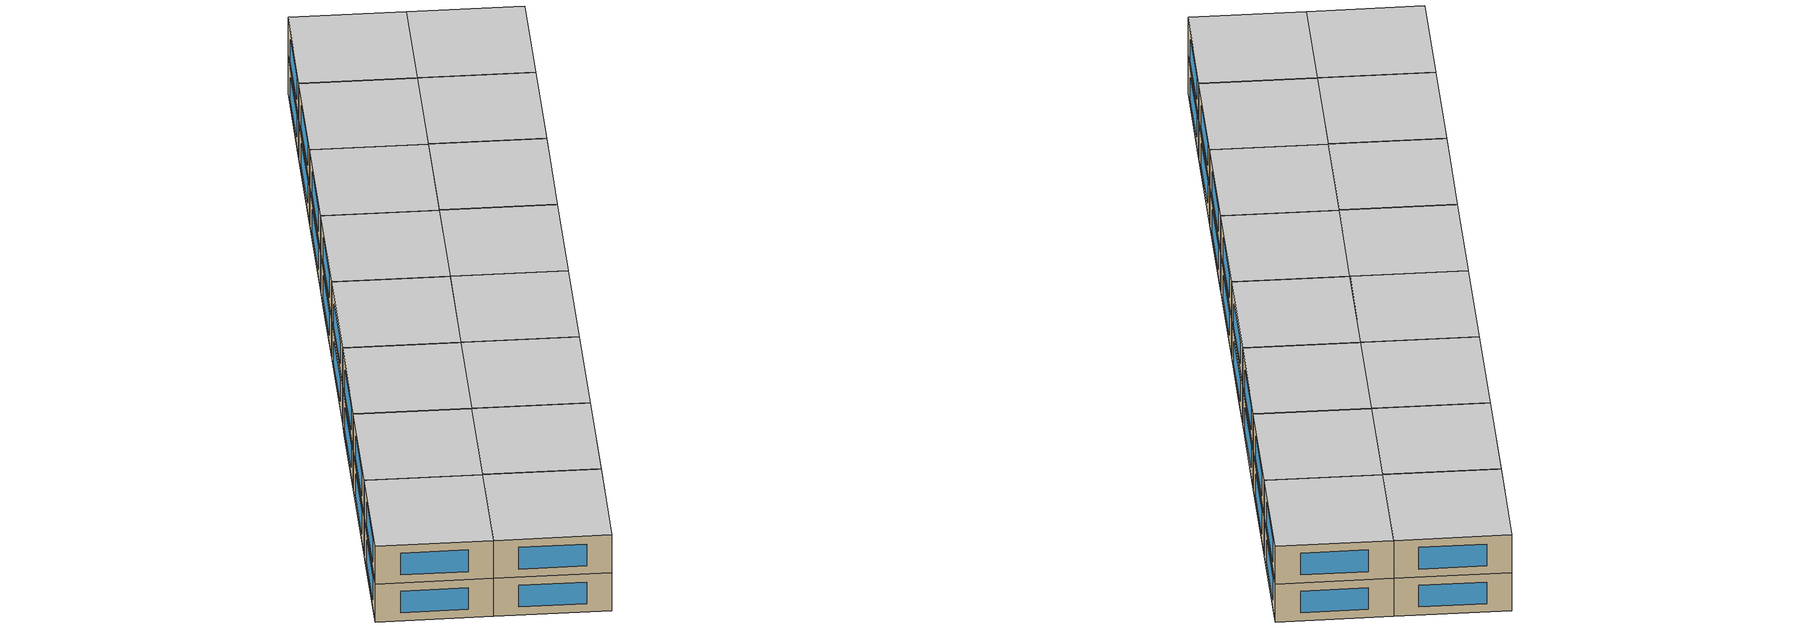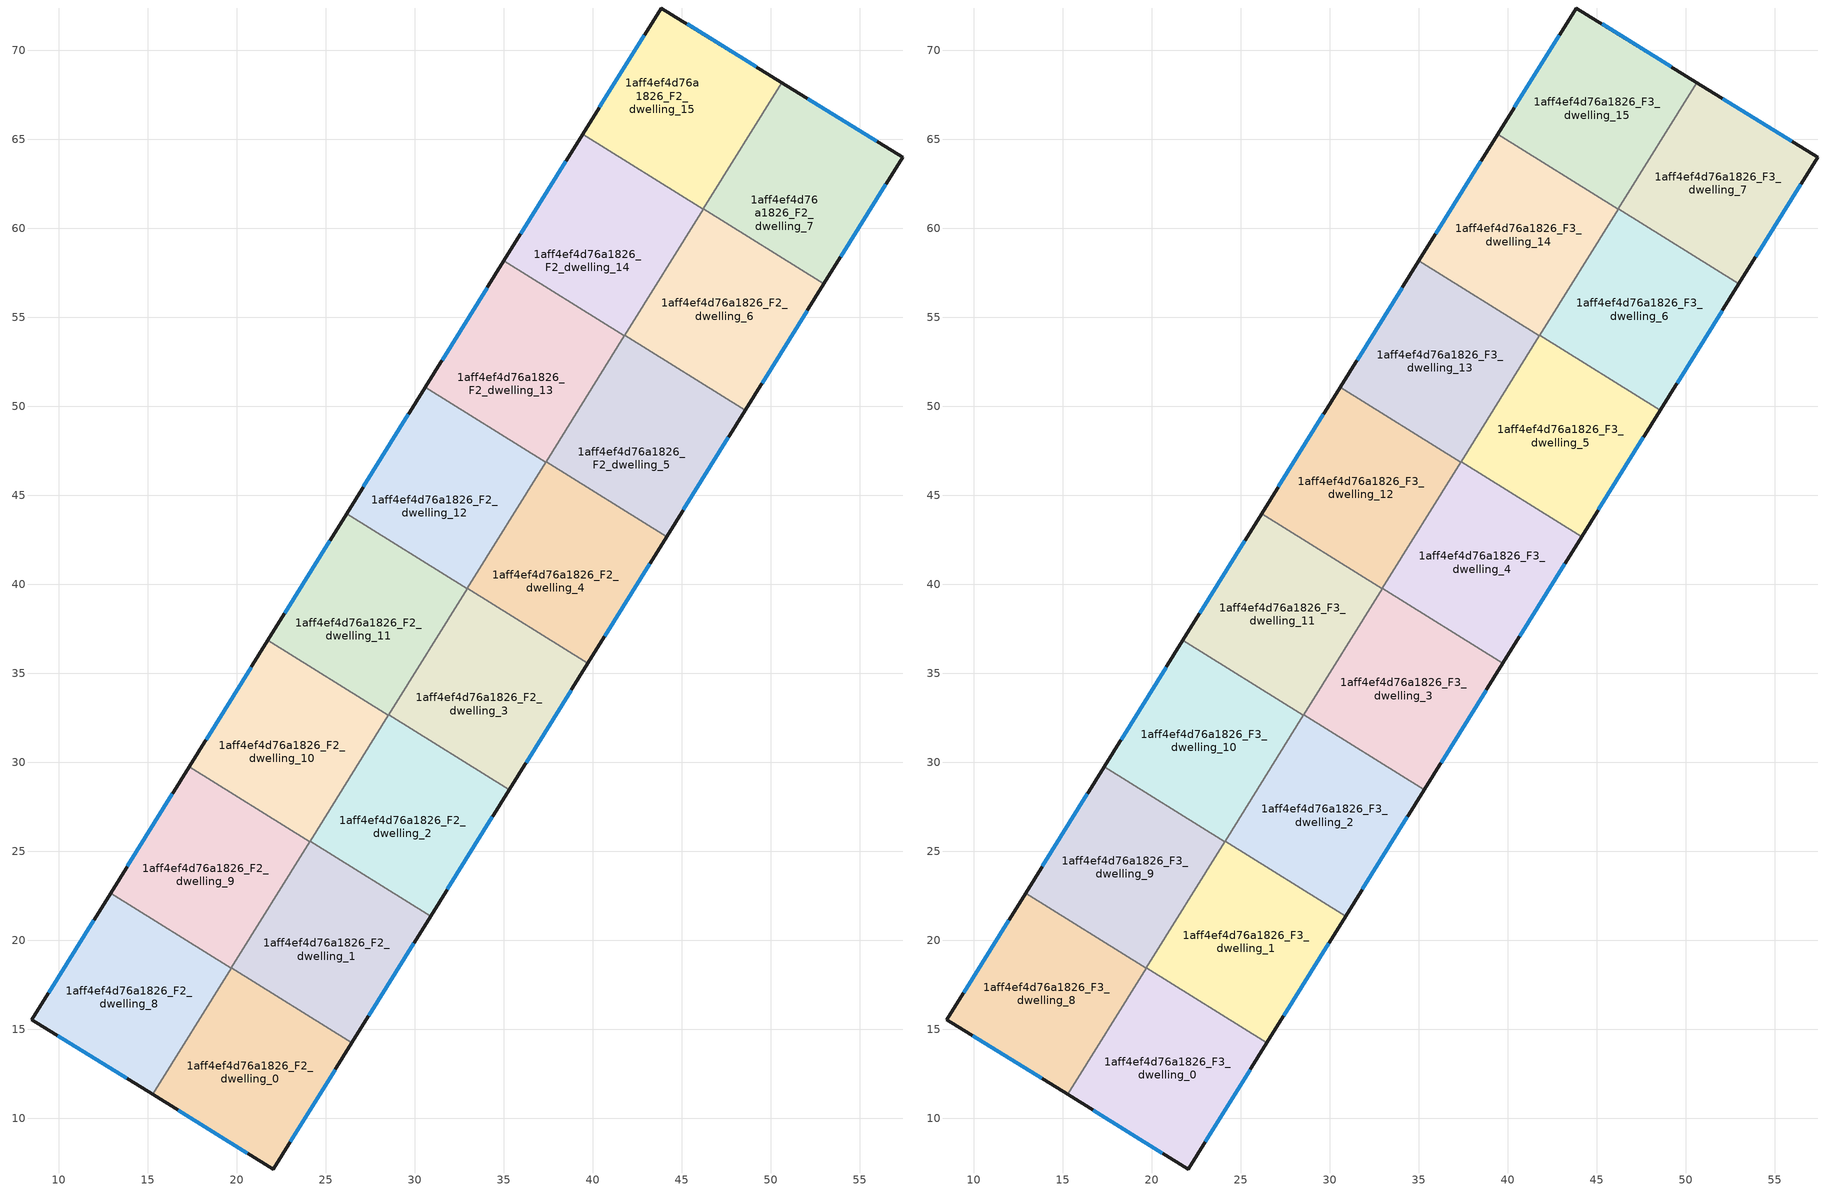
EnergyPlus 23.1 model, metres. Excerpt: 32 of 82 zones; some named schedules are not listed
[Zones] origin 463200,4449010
1aff4ef4d76a1826_F2_dwelling_0
 floor to 1aff4ef4d76a1826_F1_dwelling_1 (EU_floor_Construction): 26.2,13.82 22.05,7.16 15.27,11.34 19.43,18.03 z6
 floor to 1aff4ef4d76a1826_F1_dwelling_3 (EU_floor_Construction): 26.47,14.25 26.2,13.82 19.43,18.03 19.7,18.46 z6
 wall outside (EU_wall_Construction): 15.27,11.34 22.05,7.16 26.47,14.25 z6:9
 wall to 1aff4ef4d76a1826_F2_dwelling_1 (EU_wall_Construction): 26.47,14.25 19.7,18.46 z6:9
 wall to 1aff4ef4d76a1826_F2_dwelling_8 (EU_wall_Construction): 19.68,18.44 15.27,11.34 z6:9
 wall to 1aff4ef4d76a1826_F2_dwelling_9 (EU_wall_Construction): 19.69,18.46 19.68,18.44 z6:9
 window (EU_Window_Construction): 23,8.67 25.52,12.73 / 16.72,10.45 20.6,8.05 z6.64:8.36
1aff4ef4d76a1826_F2_dwelling_1
 floor to 1aff4ef4d76a1826_F1_dwelling_3 (EU_floor_Construction): 30.36,20.51 26.47,14.25 19.7,18.46 23.59,24.72 z6
 floor to 1aff4ef4d76a1826_F1_dwelling_5 (EU_floor_Construction): 30.88,21.36 30.36,20.51 23.59,24.72 24.11,25.57 z6
 wall outside (EU_wall_Construction): 26.47,14.25 30.89,21.36 z6:9
 wall to 1aff4ef4d76a1826_F2_dwelling_2 (EU_wall_Construction): 30.89,21.36 24.11,25.57 z6:9
 wall to 1aff4ef4d76a1826_F2_dwelling_9 (EU_wall_Construction): 24.1,25.55 19.7,18.46 z6:9
 wall to 1aff4ef4d76a1826_F2_dwelling_10 (EU_wall_Construction): 24.11,25.57 24.1,25.55 z6:9
 window (EU_Window_Construction): 27.41,15.77 29.94,19.83 z6.64:8.36
1aff4ef4d76a1826_F2_dwelling_10
 floor to 1aff4ef4d76a1826_F1_dwelling_4 (EU_floor_Construction): 27.75,31.41 24.1,25.54 17.33,29.76 20.98,35.62 z6
 floor to 1aff4ef4d76a1826_F1_dwelling_6 (EU_floor_Construction): 28.52,32.65 27.75,31.41 20.98,35.62 21.75,36.86 z6
 wall outside (EU_wall_Construction): 21.75,36.86 17.33,29.76 z6:9
 wall to 1aff4ef4d76a1826_F2_dwelling_11 (EU_wall_Construction): 28.52,32.65 21.75,36.86 z6:9
 wall to 1aff4ef4d76a1826_F2_dwelling_9 (EU_wall_Construction): 17.33,29.76 24.1,25.54 z6:9
 wall to 1aff4ef4d76a1826_F2_dwelling_2 (EU_wall_Construction): 24.11,25.57 28.52,32.65 z6:9
 window (EU_Window_Construction): 20.8,35.34 18.28,31.28 z6.64:8.36
1aff4ef4d76a1826_F2_dwelling_11
 floor to 1aff4ef4d76a1826_F1_dwelling_6 (EU_floor_Construction): 31.91,38.1 28.52,32.65 21.75,36.86 25.14,42.31 z6
 floor to 1aff4ef4d76a1826_F1_dwelling_8 (EU_floor_Construction): 32.94,39.76 31.91,38.1 25.14,42.31 26.17,43.97 z6
 wall outside (EU_wall_Construction): 26.17,43.97 21.75,36.86 z6:9
 wall to 1aff4ef4d76a1826_F2_dwelling_12 (EU_wall_Construction): 32.94,39.76 26.17,43.97 z6:9
 wall to 1aff4ef4d76a1826_F2_dwelling_3 (EU_wall_Construction): 28.53,32.67 32.94,39.76 z6:9
 wall to 1aff4ef4d76a1826_F2_dwelling_2 (EU_wall_Construction): 28.52,32.65 28.53,32.67 z6:9
 window (EU_Window_Construction): 25.22,42.45 22.69,38.38 z6.64:8.36
1aff4ef4d76a1826_F2_dwelling_12
 floor adiabatic (EU_floor_Construction): 36.07,44.78 32.94,39.76 26.17,43.97 29.29,48.99 z6
 floor to 1aff4ef4d76a1826_F1_dwelling_10 (EU_floor_Construction): 37.36,46.86 36.07,44.78 29.29,48.99 30.59,51.07 z6
 wall outside (EU_wall_Construction): 30.59,51.07 26.17,43.97 z6:9
 wall to 1aff4ef4d76a1826_F2_dwelling_13 (EU_wall_Construction): 37.36,46.86 30.59,51.07 z6:9
 wall to 1aff4ef4d76a1826_F2_dwelling_4 (EU_wall_Construction): 32.95,39.78 37.36,46.86 z6:9
 wall to 1aff4ef4d76a1826_F2_dwelling_3 (EU_wall_Construction): 32.94,39.76 32.95,39.78 z6:9
 window (EU_Window_Construction): 29.64,49.55 27.11,45.49 z6.64:8.36
1aff4ef4d76a1826_F2_dwelling_13
 floor to 1aff4ef4d76a1826_F1_dwelling_10 (EU_floor_Construction): 40.22,51.47 37.36,46.86 30.59,51.07 33.45,55.68 z6
 floor to 1aff4ef4d76a1826_F1_dwelling_12 (EU_floor_Construction): 41.78,53.97 40.22,51.47 33.45,55.68 35.01,58.18 z6
 wall outside (EU_wall_Construction): 35.01,58.18 30.59,51.07 z6:9
 wall to 1aff4ef4d76a1826_F2_dwelling_14 (EU_wall_Construction): 41.78,53.97 35.01,58.18 z6:9
 wall to 1aff4ef4d76a1826_F2_dwelling_5 (EU_wall_Construction): 37.37,46.89 41.78,53.97 z6:9
 wall to 1aff4ef4d76a1826_F2_dwelling_4 (EU_wall_Construction): 37.36,46.86 37.37,46.88 z6:9
 window (EU_Window_Construction): 34.06,56.66 31.53,52.6 z6.64:8.36
1aff4ef4d76a1826_F2_dwelling_14
 floor to 1aff4ef4d76a1826_F1_dwelling_12 (EU_floor_Construction): 44.38,58.16 41.78,53.97 35.01,58.18 37.61,62.37 z6
 floor to 1aff4ef4d76a1826_F1_dwelling_14 (EU_floor_Construction): 43.95,62.47 42.13,59.56 37.61,62.37 39.43,65.29 z6
 floor to 1aff4ef4d76a1826_F1_dwelling_16 (EU_floor_Construction): 46.2,61.08 44.38,58.16 42.13,59.56 43.95,62.47 z6
 wall outside (EU_wall_Construction): 39.43,65.29 35.01,58.18 z6:9
 wall to 1aff4ef4d76a1826_F2_dwelling_15 (EU_wall_Construction): 46.2,61.08 39.43,65.29 z6:9
 wall to 1aff4ef4d76a1826_F2_dwelling_6 (EU_wall_Construction): 41.79,53.99 46.2,61.08 z6:9
 wall to 1aff4ef4d76a1826_F2_dwelling_5 (EU_wall_Construction): 41.78,53.97 41.79,53.99 z6:9
 window (EU_Window_Construction): 38.48,63.76 35.95,59.7 z6.64:8.36
1aff4ef4d76a1826_F2_dwelling_15
 floor to 1aff4ef4d76a1826_F1_dwelling_14 (EU_floor_Construction): 48.37,69.58 43.95,62.47 39.43,65.29 43.84,72.38 z6
 floor to 1aff4ef4d76a1826_F1_dwelling_16 (EU_floor_Construction): 50.62,68.19 46.2,61.08 43.95,62.47 48.37,69.58 z6
 wall outside (EU_wall_Construction): 50.62,68.19 43.84,72.38 39.43,65.29 z6:9
 wall to 1aff4ef4d76a1826_F2_dwelling_7 (EU_wall_Construction): 46.21,61.1 50.62,68.19 z6:9
 wall to 1aff4ef4d76a1826_F2_dwelling_6 (EU_wall_Construction): 46.2,61.07 46.21,61.1 z6:9
 window (EU_Window_Construction): 49.17,69.09 45.29,71.48 / 42.89,70.86 40.37,66.81 z6.64:8.36
1aff4ef4d76a1826_F2_dwelling_2
 floor to 1aff4ef4d76a1826_F1_dwelling_5 (EU_floor_Construction): 34.52,27.2 30.88,21.36 24.11,25.57 27.75,31.41 z6
 floor to 1aff4ef4d76a1826_F1_dwelling_7 (EU_floor_Construction): 35.3,28.46 34.52,27.2 27.75,31.41 28.53,32.67 z6
 wall outside (EU_wall_Construction): 30.89,21.36 35.3,28.46 z6:9
 wall to 1aff4ef4d76a1826_F2_dwelling_3 (EU_wall_Construction): 35.3,28.46 28.53,32.67 z6:9
 window (EU_Window_Construction): 31.83,22.88 34.36,26.94 z6.64:8.36
1aff4ef4d76a1826_F2_dwelling_3
 floor to 1aff4ef4d76a1826_F1_dwelling_7 (EU_floor_Construction): 38.68,33.88 35.3,28.46 28.53,32.67 31.91,38.1 z6
 floor to 1aff4ef4d76a1826_F1_dwelling_9 (EU_floor_Construction): 39.72,35.57 38.68,33.88 31.91,38.1 32.95,39.78 z6
 wall outside (EU_wall_Construction): 35.3,28.46 39.72,35.57 z6:9
 wall to 1aff4ef4d76a1826_F2_dwelling_4 (EU_wall_Construction): 39.72,35.57 32.95,39.78 z6:9
 window (EU_Window_Construction): 36.25,29.98 38.78,34.05 z6.64:8.36
1aff4ef4d76a1826_F2_dwelling_4
 floor to 1aff4ef4d76a1826_F1_dwelling_9 (EU_floor_Construction): 42.84,40.57 39.72,35.57 32.95,39.78 36.07,44.78 z6
 floor to 1aff4ef4d76a1826_F1_dwelling_11 (EU_floor_Construction): 44.14,42.67 42.84,40.57 36.07,44.78 37.37,46.88 z6
 wall outside (EU_wall_Construction): 39.72,35.57 44.14,42.67 z6:9
 wall to 1aff4ef4d76a1826_F2_dwelling_5 (EU_wall_Construction): 44.14,42.67 37.37,46.88 z6:9
 window (EU_Window_Construction): 40.67,37.09 43.2,41.15 z6.64:8.36
1aff4ef4d76a1826_F2_dwelling_5
 floor to 1aff4ef4d76a1826_F1_dwelling_11 (EU_floor_Construction): 47,47.26 44.14,42.67 37.37,46.88 40.23,51.47 z6
 floor to 1aff4ef4d76a1826_F1_dwelling_13 (EU_floor_Construction): 48.56,49.78 47,47.26 40.23,51.47 41.79,53.99 z6
 wall outside (EU_wall_Construction): 44.14,42.67 48.56,49.78 z6:9
 wall to 1aff4ef4d76a1826_F2_dwelling_6 (EU_wall_Construction): 48.56,49.78 41.79,53.99 z6:9
 window (EU_Window_Construction): 45.09,44.2 47.62,48.26 z6.64:8.36
1aff4ef4d76a1826_F2_dwelling_6
 floor adiabatic (EU_floor_Construction): 52.98,56.88 48.56,49.78 41.79,53.99 46.21,61.1 z6
 wall outside (EU_wall_Construction): 48.56,49.78 52.98,56.88 z6:9
 wall to 1aff4ef4d76a1826_F2_dwelling_7 (EU_wall_Construction): 52.98,56.88 46.21,61.1 z6:9
 window (EU_Window_Construction): 49.51,51.3 52.04,55.36 z6.64:8.36
1aff4ef4d76a1826_F2_dwelling_7
 floor to 1aff4ef4d76a1826_F1_dwelling_15 (EU_floor_Construction): 55.32,60.64 52.98,56.89 46.21,61.1 48.54,64.85 z6
 floor to 1aff4ef4d76a1826_F1_dwelling_16 (EU_floor_Construction): 57.41,64 55.32,60.64 48.54,64.85 46.21,61.1 50.62,68.19 z6
 wall outside (EU_wall_Construction): 52.98,56.88 57.41,64 50.62,68.19 z6:9
 window (EU_Window_Construction): 55.96,64.9 52.08,67.29 / 53.93,58.41 56.46,62.48 z6.64:8.36
1aff4ef4d76a1826_F2_dwelling_8
 floor to 1aff4ef4d76a1826_F1_dwelling_1 (EU_floor_Construction): 19.43,18.03 15.27,11.34 15.26,11.35 19.42,18.04 z6
 floor to 1aff4ef4d76a1826_F1_dwelling_2 (EU_floor_Construction): 19.68,18.44 19.43,18.03 12.66,22.24 12.91,22.65 z6
 floor adiabatic (EU_floor_Construction): 19.42,18.04 15.26,11.35 8.48,15.53 12.66,22.24 19.43,18.03 z6
 wall outside (EU_wall_Construction): 12.91,22.65 8.48,15.53 15.27,11.34 z6:9
 wall to 1aff4ef4d76a1826_F2_dwelling_9 (EU_wall_Construction): 19.68,18.44 12.91,22.65 z6:9
 window (EU_Window_Construction): 9.94,14.64 13.81,12.24 / 11.96,21.13 9.43,17.06 z6.64:8.36
1aff4ef4d76a1826_F2_dwelling_9
 floor to 1aff4ef4d76a1826_F1_dwelling_2 (EU_floor_Construction): 23.59,24.72 19.68,18.44 12.91,22.65 16.82,28.93 z6
 floor to 1aff4ef4d76a1826_F1_dwelling_4 (EU_floor_Construction): 24.1,25.54 23.59,24.72 16.82,28.93 17.33,29.76 z6
 wall outside (EU_wall_Construction): 17.33,29.76 12.91,22.65 z6:9
 window (EU_Window_Construction): 16.38,28.23 13.86,24.17 z6.64:8.36
1aff4ef4d76a1826_F3_dwelling_0
 floor to 1aff4ef4d76a1826_F2_dwelling_0 (EU_floor_Construction): 26.47,14.25 22.05,7.16 15.27,11.34 19.7,18.46 z9
 wall outside (EU_wall_Construction): 15.27,11.34 22.05,7.16 26.47,14.25 z9:12
 wall to 1aff4ef4d76a1826_F3_dwelling_1 (EU_wall_Construction): 26.47,14.25 19.7,18.46 z9:12
 wall to 1aff4ef4d76a1826_F3_dwelling_8 (EU_wall_Construction): 19.68,18.44 15.27,11.34 z9:12
 wall to 1aff4ef4d76a1826_F3_dwelling_9 (EU_wall_Construction): 19.69,18.46 19.68,18.44 z9:12
 window (EU_Window_Construction): 23,8.67 25.52,12.73 / 16.72,10.45 20.6,8.05 z9.64:11.36
 ceiling to 1aff4ef4d76a1826_F4_dwelling_0 (EU_floor_Construction): 22.05,7.16 26.47,14.25 19.7,18.46 15.27,11.34 z12
1aff4ef4d76a1826_F3_dwelling_1
 floor to 1aff4ef4d76a1826_F2_dwelling_1 (EU_floor_Construction): 30.89,21.36 26.47,14.25 19.7,18.46 24.11,25.57 z9
 wall outside (EU_wall_Construction): 26.47,14.25 30.89,21.36 z9:12
 wall to 1aff4ef4d76a1826_F3_dwelling_2 (EU_wall_Construction): 30.89,21.36 24.11,25.57 z9:12
 wall to 1aff4ef4d76a1826_F3_dwelling_9 (EU_wall_Construction): 24.1,25.55 19.7,18.46 z9:12
 wall to 1aff4ef4d76a1826_F3_dwelling_10 (EU_wall_Construction): 24.11,25.57 24.1,25.55 z9:12
 window (EU_Window_Construction): 27.41,15.77 29.94,19.83 z9.64:11.36
 ceiling to 1aff4ef4d76a1826_F4_dwelling_1 (EU_floor_Construction): 26.47,14.25 30.89,21.36 24.11,25.57 19.7,18.46 z12
1aff4ef4d76a1826_F3_dwelling_10
 floor to 1aff4ef4d76a1826_F2_dwelling_10 (EU_floor_Construction): 28.52,32.65 24.1,25.54 17.33,29.76 21.75,36.86 z9
 wall outside (EU_wall_Construction): 21.75,36.86 17.33,29.76 z9:12
 wall to 1aff4ef4d76a1826_F3_dwelling_11 (EU_wall_Construction): 28.52,32.65 21.75,36.86 z9:12
 wall to 1aff4ef4d76a1826_F3_dwelling_9 (EU_wall_Construction): 17.33,29.76 24.1,25.54 z9:12
 wall to 1aff4ef4d76a1826_F3_dwelling_2 (EU_wall_Construction): 24.11,25.57 28.52,32.65 z9:12
 window (EU_Window_Construction): 20.8,35.34 18.28,31.28 z9.64:11.36
 ceiling to 1aff4ef4d76a1826_F4_dwelling_10 (EU_floor_Construction): 24.1,25.54 28.52,32.65 21.75,36.86 17.33,29.76 z12
1aff4ef4d76a1826_F3_dwelling_11
 floor to 1aff4ef4d76a1826_F2_dwelling_11 (EU_floor_Construction): 32.94,39.76 28.52,32.65 21.75,36.86 26.17,43.97 z9
 wall outside (EU_wall_Construction): 26.17,43.97 21.75,36.86 z9:12
 wall to 1aff4ef4d76a1826_F3_dwelling_12 (EU_wall_Construction): 32.94,39.76 26.17,43.97 z9:12
 wall to 1aff4ef4d76a1826_F3_dwelling_3 (EU_wall_Construction): 28.53,32.67 32.94,39.76 z9:12
 wall to 1aff4ef4d76a1826_F3_dwelling_2 (EU_wall_Construction): 28.52,32.65 28.53,32.67 z9:12
 window (EU_Window_Construction): 25.22,42.45 22.69,38.38 z9.64:11.36
 ceiling to 1aff4ef4d76a1826_F4_dwelling_11 (EU_floor_Construction): 28.52,32.65 32.94,39.76 26.17,43.97 21.75,36.86 z12
1aff4ef4d76a1826_F3_dwelling_12
 floor to 1aff4ef4d76a1826_F2_dwelling_12 (EU_floor_Construction): 37.36,46.86 32.94,39.76 26.17,43.97 30.59,51.07 z9
 wall outside (EU_wall_Construction): 30.59,51.07 26.17,43.97 z9:12
 wall to 1aff4ef4d76a1826_F3_dwelling_13 (EU_wall_Construction): 37.36,46.86 30.59,51.07 z9:12
 wall to 1aff4ef4d76a1826_F3_dwelling_4 (EU_wall_Construction): 32.95,39.78 37.36,46.86 z9:12
 wall to 1aff4ef4d76a1826_F3_dwelling_3 (EU_wall_Construction): 32.94,39.76 32.95,39.78 z9:12
 window (EU_Window_Construction): 29.64,49.55 27.11,45.49 z9.64:11.36
 ceiling to 1aff4ef4d76a1826_F4_dwelling_12 (EU_floor_Construction): 32.94,39.76 37.36,46.86 30.59,51.07 26.17,43.97 z12
1aff4ef4d76a1826_F3_dwelling_13
 floor to 1aff4ef4d76a1826_F2_dwelling_13 (EU_floor_Construction): 41.78,53.97 37.36,46.86 30.59,51.07 35.01,58.18 z9
 wall outside (EU_wall_Construction): 35.01,58.18 30.59,51.07 z9:12
 wall to 1aff4ef4d76a1826_F3_dwelling_14 (EU_wall_Construction): 41.78,53.97 35.01,58.18 z9:12
 wall to 1aff4ef4d76a1826_F3_dwelling_5 (EU_wall_Construction): 37.37,46.89 41.78,53.97 z9:12
 wall to 1aff4ef4d76a1826_F3_dwelling_4 (EU_wall_Construction): 37.36,46.86 37.37,46.88 z9:12
 window (EU_Window_Construction): 34.06,56.66 31.53,52.6 z9.64:11.36
 ceiling to 1aff4ef4d76a1826_F4_dwelling_13 (EU_floor_Construction): 37.36,46.86 41.78,53.97 35.01,58.18 30.59,51.07 z12
1aff4ef4d76a1826_F3_dwelling_14
 floor to 1aff4ef4d76a1826_F2_dwelling_14 (EU_floor_Construction): 46.2,61.08 41.78,53.97 35.01,58.18 39.43,65.29 z9
 wall outside (EU_wall_Construction): 39.43,65.29 35.01,58.18 z9:12
 wall to 1aff4ef4d76a1826_F3_dwelling_15 (EU_wall_Construction): 46.2,61.08 39.43,65.29 z9:12
 wall to 1aff4ef4d76a1826_F3_dwelling_6 (EU_wall_Construction): 41.79,53.99 46.2,61.08 z9:12
 wall to 1aff4ef4d76a1826_F3_dwelling_5 (EU_wall_Construction): 41.78,53.97 41.79,53.99 z9:12
 window (EU_Window_Construction): 38.48,63.76 35.95,59.7 z9.64:11.36
 ceiling to 1aff4ef4d76a1826_F4_dwelling_14 (EU_floor_Construction): 41.78,53.97 46.2,61.08 39.43,65.29 35.01,58.18 z12
1aff4ef4d76a1826_F3_dwelling_15
 floor to 1aff4ef4d76a1826_F2_dwelling_15 (EU_floor_Construction): 50.62,68.19 46.2,61.08 39.43,65.29 43.84,72.38 z9
 wall outside (EU_wall_Construction): 50.62,68.19 43.84,72.38 39.43,65.29 z9:12
 wall to 1aff4ef4d76a1826_F3_dwelling_7 (EU_wall_Construction): 46.21,61.1 50.62,68.19 z9:12
 wall to 1aff4ef4d76a1826_F3_dwelling_6 (EU_wall_Construction): 46.2,61.07 46.21,61.1 z9:12
 window (EU_Window_Construction): 49.17,69.09 45.29,71.48 / 42.89,70.86 40.37,66.81 z9.64:11.36
 ceiling to 1aff4ef4d76a1826_F4_dwelling_15 (EU_floor_Construction): 46.2,61.08 50.62,68.19 43.84,72.38 39.43,65.29 z12
1aff4ef4d76a1826_F3_dwelling_2
 floor to 1aff4ef4d76a1826_F2_dwelling_2 (EU_floor_Construction): 35.3,28.46 30.89,21.36 24.11,25.57 28.53,32.67 z9
 wall outside (EU_wall_Construction): 30.89,21.36 35.3,28.46 z9:12
 wall to 1aff4ef4d76a1826_F3_dwelling_3 (EU_wall_Construction): 35.3,28.46 28.53,32.67 z9:12
 window (EU_Window_Construction): 31.83,22.88 34.36,26.94 z9.64:11.36
 ceiling to 1aff4ef4d76a1826_F4_dwelling_2 (EU_floor_Construction): 30.89,21.36 35.3,28.46 28.53,32.67 24.11,25.57 z12
1aff4ef4d76a1826_F3_dwelling_3
 floor to 1aff4ef4d76a1826_F2_dwelling_3 (EU_floor_Construction): 39.72,35.57 35.3,28.46 28.53,32.67 32.95,39.78 z9
 wall outside (EU_wall_Construction): 35.3,28.46 39.72,35.57 z9:12
 wall to 1aff4ef4d76a1826_F3_dwelling_4 (EU_wall_Construction): 39.72,35.57 32.95,39.78 z9:12
 window (EU_Window_Construction): 36.25,29.98 38.78,34.05 z9.64:11.36
 ceiling to 1aff4ef4d76a1826_F4_dwelling_3 (EU_floor_Construction): 35.3,28.46 39.72,35.57 32.95,39.78 28.53,32.67 z12
1aff4ef4d76a1826_F3_dwelling_4
 floor to 1aff4ef4d76a1826_F2_dwelling_4 (EU_floor_Construction): 44.14,42.67 39.72,35.57 32.95,39.78 37.37,46.88 z9
 wall outside (EU_wall_Construction): 39.72,35.57 44.14,42.67 z9:12
 wall to 1aff4ef4d76a1826_F3_dwelling_5 (EU_wall_Construction): 44.14,42.67 37.37,46.88 z9:12
 window (EU_Window_Construction): 40.67,37.09 43.2,41.15 z9.64:11.36
 ceiling to 1aff4ef4d76a1826_F4_dwelling_4 (EU_floor_Construction): 39.72,35.57 44.14,42.67 37.37,46.88 32.95,39.78 z12
1aff4ef4d76a1826_F3_dwelling_5
 floor to 1aff4ef4d76a1826_F2_dwelling_5 (EU_floor_Construction): 48.56,49.78 44.14,42.67 37.37,46.88 41.79,53.99 z9
 wall outside (EU_wall_Construction): 44.14,42.67 48.56,49.78 z9:12
 wall to 1aff4ef4d76a1826_F3_dwelling_6 (EU_wall_Construction): 48.56,49.78 41.79,53.99 z9:12
 window (EU_Window_Construction): 45.09,44.2 47.62,48.26 z9.64:11.36
 ceiling to 1aff4ef4d76a1826_F4_dwelling_5 (EU_floor_Construction): 44.14,42.67 48.56,49.78 41.79,53.99 37.37,46.88 z12
1aff4ef4d76a1826_F3_dwelling_6
 floor to 1aff4ef4d76a1826_F2_dwelling_6 (EU_floor_Construction): 52.98,56.88 48.56,49.78 41.79,53.99 46.21,61.1 z9
 wall outside (EU_wall_Construction): 48.56,49.78 52.98,56.88 z9:12
 wall to 1aff4ef4d76a1826_F3_dwelling_7 (EU_wall_Construction): 52.98,56.88 46.21,61.1 z9:12
 window (EU_Window_Construction): 49.51,51.3 52.04,55.36 z9.64:11.36
 ceiling to 1aff4ef4d76a1826_F4_dwelling_6 (EU_floor_Construction): 48.56,49.78 52.98,56.88 46.21,61.1 41.79,53.99 z12
1aff4ef4d76a1826_F3_dwelling_7
 floor to 1aff4ef4d76a1826_F2_dwelling_7 (EU_floor_Construction): 57.41,64 52.98,56.88 46.21,61.1 50.62,68.19 z9
 wall outside (EU_wall_Construction): 52.98,56.88 57.41,64 50.62,68.19 z9:12
 window (EU_Window_Construction): 55.96,64.9 52.08,67.29 / 53.93,58.41 56.46,62.48 z9.64:11.36
 ceiling to 1aff4ef4d76a1826_F4_dwelling_7 (EU_floor_Construction): 52.98,56.88 57.41,64 50.62,68.19 46.21,61.1 z12
1aff4ef4d76a1826_F3_dwelling_8
 floor to 1aff4ef4d76a1826_F2_dwelling_8 (EU_floor_Construction): 19.68,18.44 15.27,11.34 8.48,15.53 12.91,22.65 z9
 wall outside (EU_wall_Construction): 12.91,22.65 8.48,15.53 15.27,11.34 z9:12
 wall to 1aff4ef4d76a1826_F3_dwelling_9 (EU_wall_Construction): 19.68,18.44 12.91,22.65 z9:12
 window (EU_Window_Construction): 9.94,14.64 13.81,12.24 / 11.96,21.13 9.43,17.06 z9.64:11.36
 ceiling to 1aff4ef4d76a1826_F4_dwelling_8 (EU_floor_Construction): 15.27,11.34 19.68,18.44 12.91,22.65 8.48,15.53 z12
1aff4ef4d76a1826_F3_dwelling_9
 floor to 1aff4ef4d76a1826_F2_dwelling_9 (EU_floor_Construction): 24.1,25.54 19.68,18.44 12.91,22.65 17.33,29.76 z9
 wall outside (EU_wall_Construction): 17.33,29.76 12.91,22.65 z9:12
 window (EU_Window_Construction): 16.38,28.23 13.86,24.17 z9.64:11.36
 ceiling to 1aff4ef4d76a1826_F4_dwelling_9 (EU_floor_Construction): 19.68,18.44 24.1,25.54 17.33,29.76 12.91,22.65 z12
[Building]
EU S2 Campaign: North Axis=0; Terrain=City; Solar Distribution=FullExterior
[Site:Location]
Yerevan-Zvartnots.Intl.AP: Latitude=40.15; Longitude=44.383; Time Zone=4; Elevation=854
[SizingPeriod:WeatherFileDays]
AnnualSizingPeriod: Begin Month=1; Begin Day of Month=1; End Month=12; End Day of Month=31; Day of Week for Start Day=Monday; Use Weather File Daylight Saving Period=No; Use Weather File Rain and Snow Indicators=No
[MATERIAL]
EU_InternalMass_Material: Roughness=MediumRough; Thickness=0.1; Conductivity=1; Density=1800; Specific Heat=900; Thermal Absorptance=0.9; Solar Absorptance=0.7; Visible Absorptance=0.7
[MATERIAL:NOMASS] Roughness=MediumRough; Thermal Absorptance=0.9; Solar Absorptance=0.7; Visible Absorptance=0.7
Name | Thermal Resistance
EU_wall_NoMass | 1.05043
EU_floor_NoMass | 0.478065
[WINDOWMATERIAL:SIMPLEGLAZINGSYSTEM]
EU_Window_SimpleGlazing: UFactor=2.5566; Solar Heat Gain Coefficient=0.75; Visible Transmittance=0.75
[CONSTRUCTION]
EU_wall_Construction: EU_wall_NoMass
EU_floor_Construction: EU_floor_NoMass
EU_Window_Construction: EU_Window_SimpleGlazing
EU_InternalMass_Construction: EU_InternalMass_Material
[ZONE] Type=1; Multiplier=1; Ceiling Height=autocalculate; Floor Area=autocalculate; Part of Total Floor Area=Yes
Name | Volume
1aff4ef4d76a1826_F2_dwelling_0; 1aff4ef4d76a1826_F3_dwelling_0; 1aff4ef4d76a1826_F2_dwelling_15; 1aff4ef4d76a1826_F3_dwelling_15 | 200.186
1aff4ef4d76a1826_F2_dwelling_1; 1aff4ef4d76a1826_F3_dwelling_1; 1aff4ef4d76a1826_F2_dwelling_3; 1aff4ef4d76a1826_F3_dwelling_3; 1aff4ef4d76a1826_F2_dwelling_7; 1aff4ef4d76a1826_F3_dwelling_7 | 200.169
1aff4ef4d76a1826_F2_dwelling_10; 1aff4ef4d76a1826_F3_dwelling_10 | 200.204
1aff4ef4d76a1826_F2_dwelling_11; 1aff4ef4d76a1826_F3_dwelling_11; 1aff4ef4d76a1826_F2_dwelling_5; 1aff4ef4d76a1826_F3_dwelling_5 | 200.183
1aff4ef4d76a1826_F2_dwelling_12; 1aff4ef4d76a1826_F3_dwelling_12 | 200.187
1aff4ef4d76a1826_F2_dwelling_13; 1aff4ef4d76a1826_F3_dwelling_13 | 200.203
1aff4ef4d76a1826_F2_dwelling_14; 1aff4ef4d76a1826_F3_dwelling_14 | 200.191
1aff4ef4d76a1826_F2_dwelling_2; 1aff4ef4d76a1826_F3_dwelling_2 | 200.182
1aff4ef4d76a1826_F2_dwelling_4; 1aff4ef4d76a1826_F3_dwelling_4 | 200.178
1aff4ef4d76a1826_F2_dwelling_6; 1aff4ef4d76a1826_F3_dwelling_6 | 200.195
1aff4ef4d76a1826_F2_dwelling_8; 1aff4ef4d76a1826_F3_dwelling_8 | 200.202
1aff4ef4d76a1826_F2_dwelling_9; 1aff4ef4d76a1826_F3_dwelling_9 | 200.217
[INTERNALMASS] Construction=EU_InternalMass_Construction
Name | Zone or ZoneList | Surface Area
1aff4ef4d76a1826_F2_dwelling_0_EU_InternalMass | 1aff4ef4d76a1826_F2_dwelling_0 | 66.7285
1aff4ef4d76a1826_F2_dwelling_1_EU_InternalMass | 1aff4ef4d76a1826_F2_dwelling_1 | 66.7231
1aff4ef4d76a1826_F2_dwelling_2_EU_InternalMass | 1aff4ef4d76a1826_F2_dwelling_2 | 66.7273
1aff4ef4d76a1826_F2_dwelling_3_EU_InternalMass | 1aff4ef4d76a1826_F2_dwelling_3 | 66.7231
1aff4ef4d76a1826_F2_dwelling_4_EU_InternalMass | 1aff4ef4d76a1826_F2_dwelling_4 | 66.7262
1aff4ef4d76a1826_F2_dwelling_5_EU_InternalMass | 1aff4ef4d76a1826_F2_dwelling_5 | 66.7276
1aff4ef4d76a1826_F2_dwelling_6_EU_InternalMass | 1aff4ef4d76a1826_F2_dwelling_6 | 66.7318
1aff4ef4d76a1826_F2_dwelling_7_EU_InternalMass | 1aff4ef4d76a1826_F2_dwelling_7 | 66.7231
1aff4ef4d76a1826_F2_dwelling_8_EU_InternalMass | 1aff4ef4d76a1826_F2_dwelling_8 | 66.7343
1aff4ef4d76a1826_F2_dwelling_9_EU_InternalMass | 1aff4ef4d76a1826_F2_dwelling_9 | 66.7389
1aff4ef4d76a1826_F2_dwelling_10_EU_InternalMass | 1aff4ef4d76a1826_F2_dwelling_10 | 66.7347
1aff4ef4d76a1826_F2_dwelling_11_EU_InternalMass | 1aff4ef4d76a1826_F2_dwelling_11 | 66.7276
1aff4ef4d76a1826_F2_dwelling_12_EU_InternalMass | 1aff4ef4d76a1826_F2_dwelling_12 | 66.7288
1aff4ef4d76a1826_F2_dwelling_13_EU_InternalMass | 1aff4ef4d76a1826_F2_dwelling_13 | 66.7345
1aff4ef4d76a1826_F2_dwelling_14_EU_InternalMass | 1aff4ef4d76a1826_F2_dwelling_14 | 66.7302
1aff4ef4d76a1826_F2_dwelling_15_EU_InternalMass | 1aff4ef4d76a1826_F2_dwelling_15 | 66.7287
1aff4ef4d76a1826_F3_dwelling_0_EU_InternalMass | 1aff4ef4d76a1826_F3_dwelling_0 | 66.7285
1aff4ef4d76a1826_F3_dwelling_1_EU_InternalMass | 1aff4ef4d76a1826_F3_dwelling_1 | 66.7231
1aff4ef4d76a1826_F3_dwelling_2_EU_InternalMass | 1aff4ef4d76a1826_F3_dwelling_2 | 66.7273
1aff4ef4d76a1826_F3_dwelling_3_EU_InternalMass | 1aff4ef4d76a1826_F3_dwelling_3 | 66.7231
1aff4ef4d76a1826_F3_dwelling_4_EU_InternalMass | 1aff4ef4d76a1826_F3_dwelling_4 | 66.7262
1aff4ef4d76a1826_F3_dwelling_5_EU_InternalMass | 1aff4ef4d76a1826_F3_dwelling_5 | 66.7276
1aff4ef4d76a1826_F3_dwelling_6_EU_InternalMass | 1aff4ef4d76a1826_F3_dwelling_6 | 66.7318
1aff4ef4d76a1826_F3_dwelling_7_EU_InternalMass | 1aff4ef4d76a1826_F3_dwelling_7 | 66.7231
1aff4ef4d76a1826_F3_dwelling_8_EU_InternalMass | 1aff4ef4d76a1826_F3_dwelling_8 | 66.7343
1aff4ef4d76a1826_F3_dwelling_9_EU_InternalMass | 1aff4ef4d76a1826_F3_dwelling_9 | 66.7389
1aff4ef4d76a1826_F3_dwelling_10_EU_InternalMass | 1aff4ef4d76a1826_F3_dwelling_10 | 66.7347
1aff4ef4d76a1826_F3_dwelling_11_EU_InternalMass | 1aff4ef4d76a1826_F3_dwelling_11 | 66.7276
1aff4ef4d76a1826_F3_dwelling_12_EU_InternalMass | 1aff4ef4d76a1826_F3_dwelling_12 | 66.7288
1aff4ef4d76a1826_F3_dwelling_13_EU_InternalMass | 1aff4ef4d76a1826_F3_dwelling_13 | 66.7345
1aff4ef4d76a1826_F3_dwelling_14_EU_InternalMass | 1aff4ef4d76a1826_F3_dwelling_14 | 66.7302
1aff4ef4d76a1826_F3_dwelling_15_EU_InternalMass | 1aff4ef4d76a1826_F3_dwelling_15 | 66.7287
[OTHEREQUIPMENT] Fuel Type=Electricity; Design Level Calculation Method=Watts/Area; Power per Zone Floor Area=1; Fraction Latent=0; Fraction Radiant=0; Fraction Lost=0; Carbon Dioxide Generation Rate=0; EndUse Subcategory=EU_Step8_InternalGains
Name | Zone or ZoneList or Space or SpaceList | Schedule
EU_Step8_InternalGain_1aff4ef4d76a1826_F2_dwelling_0_f000 | 1aff4ef4d76a1826_F2_dwelling_0 | EU_Step8_GainSchedule_1aff4ef4d76a1826_F2_dwelling_0_f000
EU_Step8_InternalGain_1aff4ef4d76a1826_F2_dwelling_1_f000 | 1aff4ef4d76a1826_F2_dwelling_1 | EU_Step8_GainSchedule_1aff4ef4d76a1826_F2_dwelling_1_f000
EU_Step8_InternalGain_1aff4ef4d76a1826_F2_dwelling_2_f000 | 1aff4ef4d76a1826_F2_dwelling_2 | EU_Step8_GainSchedule_1aff4ef4d76a1826_F2_dwelling_2_f000
EU_Step8_InternalGain_1aff4ef4d76a1826_F2_dwelling_3_f000 | 1aff4ef4d76a1826_F2_dwelling_3 | EU_Step8_GainSchedule_1aff4ef4d76a1826_F2_dwelling_3_f000
EU_Step8_InternalGain_1aff4ef4d76a1826_F2_dwelling_4_f000 | 1aff4ef4d76a1826_F2_dwelling_4 | EU_Step8_GainSchedule_1aff4ef4d76a1826_F2_dwelling_4_f000
EU_Step8_InternalGain_1aff4ef4d76a1826_F2_dwelling_5_f000 | 1aff4ef4d76a1826_F2_dwelling_5 | EU_Step8_GainSchedule_1aff4ef4d76a1826_F2_dwelling_5_f000
EU_Step8_InternalGain_1aff4ef4d76a1826_F2_dwelling_6_f000 | 1aff4ef4d76a1826_F2_dwelling_6 | EU_Step8_GainSchedule_1aff4ef4d76a1826_F2_dwelling_6_f000
EU_Step8_InternalGain_1aff4ef4d76a1826_F2_dwelling_7_f000 | 1aff4ef4d76a1826_F2_dwelling_7 | EU_Step8_GainSchedule_1aff4ef4d76a1826_F2_dwelling_7_f000
EU_Step8_InternalGain_1aff4ef4d76a1826_F2_dwelling_8_f000 | 1aff4ef4d76a1826_F2_dwelling_8 | EU_Step8_GainSchedule_1aff4ef4d76a1826_F2_dwelling_8_f000
EU_Step8_InternalGain_1aff4ef4d76a1826_F2_dwelling_9_f000 | 1aff4ef4d76a1826_F2_dwelling_9 | EU_Step8_GainSchedule_1aff4ef4d76a1826_F2_dwelling_9_f000
EU_Step8_InternalGain_1aff4ef4d76a1826_F2_dwelling_10_f000 | 1aff4ef4d76a1826_F2_dwelling_10 | EU_Step8_GainSchedule_1aff4ef4d76a1826_F2_dwelling_10_f000
EU_Step8_InternalGain_1aff4ef4d76a1826_F2_dwelling_11_f000 | 1aff4ef4d76a1826_F2_dwelling_11 | EU_Step8_GainSchedule_1aff4ef4d76a1826_F2_dwelling_11_f000
EU_Step8_InternalGain_1aff4ef4d76a1826_F2_dwelling_12_f000 | 1aff4ef4d76a1826_F2_dwelling_12 | EU_Step8_GainSchedule_1aff4ef4d76a1826_F2_dwelling_12_f000
EU_Step8_InternalGain_1aff4ef4d76a1826_F2_dwelling_13_f000 | 1aff4ef4d76a1826_F2_dwelling_13 | EU_Step8_GainSchedule_1aff4ef4d76a1826_F2_dwelling_13_f000
EU_Step8_InternalGain_1aff4ef4d76a1826_F2_dwelling_14_f000 | 1aff4ef4d76a1826_F2_dwelling_14 | EU_Step8_GainSchedule_1aff4ef4d76a1826_F2_dwelling_14_f000
EU_Step8_InternalGain_1aff4ef4d76a1826_F2_dwelling_15_f000 | 1aff4ef4d76a1826_F2_dwelling_15 | EU_Step8_GainSchedule_1aff4ef4d76a1826_F2_dwelling_15_f000
EU_Step8_InternalGain_1aff4ef4d76a1826_F3_dwelling_0_f000 | 1aff4ef4d76a1826_F3_dwelling_0 | EU_Step8_GainSchedule_1aff4ef4d76a1826_F3_dwelling_0_f000
EU_Step8_InternalGain_1aff4ef4d76a1826_F3_dwelling_1_f000 | 1aff4ef4d76a1826_F3_dwelling_1 | EU_Step8_GainSchedule_1aff4ef4d76a1826_F3_dwelling_1_f000
EU_Step8_InternalGain_1aff4ef4d76a1826_F3_dwelling_2_f000 | 1aff4ef4d76a1826_F3_dwelling_2 | EU_Step8_GainSchedule_1aff4ef4d76a1826_F3_dwelling_2_f000
EU_Step8_InternalGain_1aff4ef4d76a1826_F3_dwelling_3_f000 | 1aff4ef4d76a1826_F3_dwelling_3 | EU_Step8_GainSchedule_1aff4ef4d76a1826_F3_dwelling_3_f000
EU_Step8_InternalGain_1aff4ef4d76a1826_F3_dwelling_4_f000 | 1aff4ef4d76a1826_F3_dwelling_4 | EU_Step8_GainSchedule_1aff4ef4d76a1826_F3_dwelling_4_f000
EU_Step8_InternalGain_1aff4ef4d76a1826_F3_dwelling_5_f000 | 1aff4ef4d76a1826_F3_dwelling_5 | EU_Step8_GainSchedule_1aff4ef4d76a1826_F3_dwelling_5_f000
EU_Step8_InternalGain_1aff4ef4d76a1826_F3_dwelling_6_f000 | 1aff4ef4d76a1826_F3_dwelling_6 | EU_Step8_GainSchedule_1aff4ef4d76a1826_F3_dwelling_6_f000
EU_Step8_InternalGain_1aff4ef4d76a1826_F3_dwelling_7_f000 | 1aff4ef4d76a1826_F3_dwelling_7 | EU_Step8_GainSchedule_1aff4ef4d76a1826_F3_dwelling_7_f000
EU_Step8_InternalGain_1aff4ef4d76a1826_F3_dwelling_8_f000 | 1aff4ef4d76a1826_F3_dwelling_8 | EU_Step8_GainSchedule_1aff4ef4d76a1826_F3_dwelling_8_f000
EU_Step8_InternalGain_1aff4ef4d76a1826_F3_dwelling_9_f000 | 1aff4ef4d76a1826_F3_dwelling_9 | EU_Step8_GainSchedule_1aff4ef4d76a1826_F3_dwelling_9_f000
EU_Step8_InternalGain_1aff4ef4d76a1826_F3_dwelling_10_f000 | 1aff4ef4d76a1826_F3_dwelling_10 | EU_Step8_GainSchedule_1aff4ef4d76a1826_F3_dwelling_10_f000
EU_Step8_InternalGain_1aff4ef4d76a1826_F3_dwelling_11_f000 | 1aff4ef4d76a1826_F3_dwelling_11 | EU_Step8_GainSchedule_1aff4ef4d76a1826_F3_dwelling_11_f000
EU_Step8_InternalGain_1aff4ef4d76a1826_F3_dwelling_12_f000 | 1aff4ef4d76a1826_F3_dwelling_12 | EU_Step8_GainSchedule_1aff4ef4d76a1826_F3_dwelling_12_f000
EU_Step8_InternalGain_1aff4ef4d76a1826_F3_dwelling_13_f000 | 1aff4ef4d76a1826_F3_dwelling_13 | EU_Step8_GainSchedule_1aff4ef4d76a1826_F3_dwelling_13_f000
EU_Step8_InternalGain_1aff4ef4d76a1826_F3_dwelling_14_f000 | 1aff4ef4d76a1826_F3_dwelling_14 | EU_Step8_GainSchedule_1aff4ef4d76a1826_F3_dwelling_14_f000
EU_Step8_InternalGain_1aff4ef4d76a1826_F3_dwelling_15_f000 | 1aff4ef4d76a1826_F3_dwelling_15 | EU_Step8_GainSchedule_1aff4ef4d76a1826_F3_dwelling_15_f000
[ZONEVENTILATION:DESIGNFLOWRATE] Schedule=EU_AlwaysOn; Design Flow Rate Calculation Method=AirChanges/Hour; Air Changes per Hour=0.557805; Ventilation Type=Natural; Fan Pressure Rise=0; Fan Total Efficiency=1; Constant Term Coefficient=1; Temperature Term Coefficient=0; Velocity Term Coefficient=0; Velocity Squared Term Coefficient=0; Minimum Indoor Temperature=-100; Maximum Indoor Temperature=100; Delta Temperature=-100; Minimum Outdoor Temperature=-100; Maximum Outdoor Temperature=100; Maximum Wind Speed=40
Name | Zone or ZoneList or Space or SpaceList
EU_ConstantAir_1aff4ef4d76a1826_F2_dwelling_0 | 1aff4ef4d76a1826_F2_dwelling_0
EU_ConstantAir_1aff4ef4d76a1826_F2_dwelling_1 | 1aff4ef4d76a1826_F2_dwelling_1
EU_ConstantAir_1aff4ef4d76a1826_F2_dwelling_2 | 1aff4ef4d76a1826_F2_dwelling_2
EU_ConstantAir_1aff4ef4d76a1826_F2_dwelling_3 | 1aff4ef4d76a1826_F2_dwelling_3
EU_ConstantAir_1aff4ef4d76a1826_F2_dwelling_4 | 1aff4ef4d76a1826_F2_dwelling_4
EU_ConstantAir_1aff4ef4d76a1826_F2_dwelling_5 | 1aff4ef4d76a1826_F2_dwelling_5
EU_ConstantAir_1aff4ef4d76a1826_F2_dwelling_6 | 1aff4ef4d76a1826_F2_dwelling_6
EU_ConstantAir_1aff4ef4d76a1826_F2_dwelling_7 | 1aff4ef4d76a1826_F2_dwelling_7
EU_ConstantAir_1aff4ef4d76a1826_F2_dwelling_8 | 1aff4ef4d76a1826_F2_dwelling_8
EU_ConstantAir_1aff4ef4d76a1826_F2_dwelling_9 | 1aff4ef4d76a1826_F2_dwelling_9
EU_ConstantAir_1aff4ef4d76a1826_F2_dwelling_10 | 1aff4ef4d76a1826_F2_dwelling_10
EU_ConstantAir_1aff4ef4d76a1826_F2_dwelling_11 | 1aff4ef4d76a1826_F2_dwelling_11
EU_ConstantAir_1aff4ef4d76a1826_F2_dwelling_12 | 1aff4ef4d76a1826_F2_dwelling_12
EU_ConstantAir_1aff4ef4d76a1826_F2_dwelling_13 | 1aff4ef4d76a1826_F2_dwelling_13
EU_ConstantAir_1aff4ef4d76a1826_F2_dwelling_14 | 1aff4ef4d76a1826_F2_dwelling_14
EU_ConstantAir_1aff4ef4d76a1826_F2_dwelling_15 | 1aff4ef4d76a1826_F2_dwelling_15
EU_ConstantAir_1aff4ef4d76a1826_F3_dwelling_0 | 1aff4ef4d76a1826_F3_dwelling_0
EU_ConstantAir_1aff4ef4d76a1826_F3_dwelling_1 | 1aff4ef4d76a1826_F3_dwelling_1
EU_ConstantAir_1aff4ef4d76a1826_F3_dwelling_2 | 1aff4ef4d76a1826_F3_dwelling_2
EU_ConstantAir_1aff4ef4d76a1826_F3_dwelling_3 | 1aff4ef4d76a1826_F3_dwelling_3
EU_ConstantAir_1aff4ef4d76a1826_F3_dwelling_4 | 1aff4ef4d76a1826_F3_dwelling_4
EU_ConstantAir_1aff4ef4d76a1826_F3_dwelling_5 | 1aff4ef4d76a1826_F3_dwelling_5
EU_ConstantAir_1aff4ef4d76a1826_F3_dwelling_6 | 1aff4ef4d76a1826_F3_dwelling_6
EU_ConstantAir_1aff4ef4d76a1826_F3_dwelling_7 | 1aff4ef4d76a1826_F3_dwelling_7
EU_ConstantAir_1aff4ef4d76a1826_F3_dwelling_8 | 1aff4ef4d76a1826_F3_dwelling_8
EU_ConstantAir_1aff4ef4d76a1826_F3_dwelling_9 | 1aff4ef4d76a1826_F3_dwelling_9
EU_ConstantAir_1aff4ef4d76a1826_F3_dwelling_10 | 1aff4ef4d76a1826_F3_dwelling_10
EU_ConstantAir_1aff4ef4d76a1826_F3_dwelling_11 | 1aff4ef4d76a1826_F3_dwelling_11
EU_ConstantAir_1aff4ef4d76a1826_F3_dwelling_12 | 1aff4ef4d76a1826_F3_dwelling_12
EU_ConstantAir_1aff4ef4d76a1826_F3_dwelling_13 | 1aff4ef4d76a1826_F3_dwelling_13
EU_ConstantAir_1aff4ef4d76a1826_F3_dwelling_14 | 1aff4ef4d76a1826_F3_dwelling_14
EU_ConstantAir_1aff4ef4d76a1826_F3_dwelling_15 | 1aff4ef4d76a1826_F3_dwelling_15
[HVACTEMPLATE:ZONE:IDEALLOADSAIRSYSTEM] System Availability Schedule=EU_AlwaysOn; Maximum Heating Supply Air Temperature=50; Minimum Cooling Supply Air Temperature=13; Maximum Heating Supply Air Humidity Ratio=0.0156; Minimum Cooling Supply Air Humidity Ratio=0.0077; Heating Limit=NoLimit; Cooling Limit=NoLimit; Heating Availability Schedule=EU_AlwaysOn; Cooling Availability Schedule=EU_CoolingOff; Dehumidification Control Type=ConstantSensibleHeatRatio; Cooling Sensible Heat Ratio=0.7; Dehumidification Setpoint=60; Humidification Control Type=None; Humidification Setpoint=30; Outdoor Air Method=None; Outdoor Air Flow Rate per Person=0.00944; Outdoor Air Flow Rate per Zone Floor Area=0; Outdoor Air Flow Rate per Zone=0; Demand Controlled Ventilation Type=None; Outdoor Air Economizer Type=NoEconomizer; Heat Recovery Type=None; Sensible Heat Recovery Effectiveness=0.7; Latent Heat Recovery Effectiveness=0.65
Name | Template Thermostat
1aff4ef4d76a1826_F2_dwelling_0 | EU_HeatOnly_1aff4ef4d76a1826_F2_dwelling_0
1aff4ef4d76a1826_F2_dwelling_1 | EU_HeatOnly_1aff4ef4d76a1826_F2_dwelling_1
1aff4ef4d76a1826_F2_dwelling_2 | EU_HeatOnly_1aff4ef4d76a1826_F2_dwelling_2
1aff4ef4d76a1826_F2_dwelling_3 | EU_HeatOnly_1aff4ef4d76a1826_F2_dwelling_3
1aff4ef4d76a1826_F2_dwelling_4 | EU_HeatOnly_1aff4ef4d76a1826_F2_dwelling_4
1aff4ef4d76a1826_F2_dwelling_5 | EU_HeatOnly_1aff4ef4d76a1826_F2_dwelling_5
1aff4ef4d76a1826_F2_dwelling_6 | EU_HeatOnly_1aff4ef4d76a1826_F2_dwelling_6
1aff4ef4d76a1826_F2_dwelling_7 | EU_HeatOnly_1aff4ef4d76a1826_F2_dwelling_7
1aff4ef4d76a1826_F2_dwelling_8 | EU_HeatOnly_1aff4ef4d76a1826_F2_dwelling_8
1aff4ef4d76a1826_F2_dwelling_9 | EU_HeatOnly_1aff4ef4d76a1826_F2_dwelling_9
1aff4ef4d76a1826_F2_dwelling_10 | EU_HeatOnly_1aff4ef4d76a1826_F2_dwelling_10
1aff4ef4d76a1826_F2_dwelling_11 | EU_HeatOnly_1aff4ef4d76a1826_F2_dwelling_11
1aff4ef4d76a1826_F2_dwelling_12 | EU_HeatOnly_1aff4ef4d76a1826_F2_dwelling_12
1aff4ef4d76a1826_F2_dwelling_13 | EU_HeatOnly_1aff4ef4d76a1826_F2_dwelling_13
1aff4ef4d76a1826_F2_dwelling_14 | EU_HeatOnly_1aff4ef4d76a1826_F2_dwelling_14
1aff4ef4d76a1826_F2_dwelling_15 | EU_HeatOnly_1aff4ef4d76a1826_F2_dwelling_15
1aff4ef4d76a1826_F3_dwelling_0 | EU_HeatOnly_1aff4ef4d76a1826_F3_dwelling_0
1aff4ef4d76a1826_F3_dwelling_1 | EU_HeatOnly_1aff4ef4d76a1826_F3_dwelling_1
1aff4ef4d76a1826_F3_dwelling_2 | EU_HeatOnly_1aff4ef4d76a1826_F3_dwelling_2
1aff4ef4d76a1826_F3_dwelling_3 | EU_HeatOnly_1aff4ef4d76a1826_F3_dwelling_3
1aff4ef4d76a1826_F3_dwelling_4 | EU_HeatOnly_1aff4ef4d76a1826_F3_dwelling_4
1aff4ef4d76a1826_F3_dwelling_5 | EU_HeatOnly_1aff4ef4d76a1826_F3_dwelling_5
1aff4ef4d76a1826_F3_dwelling_6 | EU_HeatOnly_1aff4ef4d76a1826_F3_dwelling_6
1aff4ef4d76a1826_F3_dwelling_7 | EU_HeatOnly_1aff4ef4d76a1826_F3_dwelling_7
1aff4ef4d76a1826_F3_dwelling_8 | EU_HeatOnly_1aff4ef4d76a1826_F3_dwelling_8
1aff4ef4d76a1826_F3_dwelling_9 | EU_HeatOnly_1aff4ef4d76a1826_F3_dwelling_9
1aff4ef4d76a1826_F3_dwelling_10 | EU_HeatOnly_1aff4ef4d76a1826_F3_dwelling_10
1aff4ef4d76a1826_F3_dwelling_11 | EU_HeatOnly_1aff4ef4d76a1826_F3_dwelling_11
1aff4ef4d76a1826_F3_dwelling_12 | EU_HeatOnly_1aff4ef4d76a1826_F3_dwelling_12
1aff4ef4d76a1826_F3_dwelling_13 | EU_HeatOnly_1aff4ef4d76a1826_F3_dwelling_13
1aff4ef4d76a1826_F3_dwelling_14 | EU_HeatOnly_1aff4ef4d76a1826_F3_dwelling_14
1aff4ef4d76a1826_F3_dwelling_15 | EU_HeatOnly_1aff4ef4d76a1826_F3_dwelling_15
[SIZING:ZONE] Zone Cooling Design Supply Air Temperature Input Method=SupplyAirTemperature; Zone Cooling Design Supply Air Temperature=13; Zone Heating Design Supply Air Temperature Input Method=SupplyAirTemperature; Zone Heating Design Supply Air Temperature=50; Zone Cooling Design Supply Air Humidity Ratio=0.008; Zone Heating Design Supply Air Humidity Ratio=0.008; Cooling Design Air Flow Method=DesignDay; Cooling Design Air Flow Rate=0; Cooling Minimum Air Flow per Zone Floor Area=0.000762; Cooling Minimum Air Flow=0; Cooling Minimum Air Flow Fraction=0.2; Heating Design Air Flow Method=DesignDay; Heating Design Air Flow Rate=0; Heating Maximum Air Flow per Zone Floor Area=0.002032; Heating Maximum Air Flow=0.141576; Heating Maximum Air Flow Fraction=0.3; Account for Dedicated Outdoor Air System=No; Dedicated Outdoor Air System Control Strategy=NeutralSupplyAir; Dedicated Outdoor Air Low Setpoint Temperature for Design=autosize; Dedicated Outdoor Air High Setpoint Temperature for Design=autosize; Zone Load Sizing Method=Sensible Load Only No Latent Load; Zone Latent Cooling Design Supply Air Humidity Ratio Input Method=HumidityRatioDifference; Zone Cooling Design Supply Air Humidity Ratio Difference=0.005; Zone Latent Heating Design Supply Air Humidity Ratio Input Method=HumidityRatioDifference; Zone Humidification Design Supply Air Humidity Ratio Difference=0.005
1aff4ef4d76a1826_F2_dwelling_0; 1aff4ef4d76a1826_F2_dwelling_1; 1aff4ef4d76a1826_F2_dwelling_2; 1aff4ef4d76a1826_F2_dwelling_3; 1aff4ef4d76a1826_F2_dwelling_4; 1aff4ef4d76a1826_F2_dwelling_5; 1aff4ef4d76a1826_F2_dwelling_6; 1aff4ef4d76a1826_F2_dwelling_7; 1aff4ef4d76a1826_F2_dwelling_8; 1aff4ef4d76a1826_F2_dwelling_9; 1aff4ef4d76a1826_F2_dwelling_10; 1aff4ef4d76a1826_F2_dwelling_11; 1aff4ef4d76a1826_F2_dwelling_12; 1aff4ef4d76a1826_F2_dwelling_13; 1aff4ef4d76a1826_F2_dwelling_14; 1aff4ef4d76a1826_F2_dwelling_15; 1aff4ef4d76a1826_F3_dwelling_0; 1aff4ef4d76a1826_F3_dwelling_1; 1aff4ef4d76a1826_F3_dwelling_2; 1aff4ef4d76a1826_F3_dwelling_3; 1aff4ef4d76a1826_F3_dwelling_4; 1aff4ef4d76a1826_F3_dwelling_5; 1aff4ef4d76a1826_F3_dwelling_6; 1aff4ef4d76a1826_F3_dwelling_7; 1aff4ef4d76a1826_F3_dwelling_8; 1aff4ef4d76a1826_F3_dwelling_9; 1aff4ef4d76a1826_F3_dwelling_10; 1aff4ef4d76a1826_F3_dwelling_11; 1aff4ef4d76a1826_F3_dwelling_12; 1aff4ef4d76a1826_F3_dwelling_13; 1aff4ef4d76a1826_F3_dwelling_14; 1aff4ef4d76a1826_F3_dwelling_15
[SCHEDULE:FILE] Column Number=1; Rows to Skip at Top=0; Number of Hours of Data=8760; Column Separator=Comma; Interpolate to Timestep=No; Minutes per Item=60; Adjust Schedule for Daylight Savings=Yes
Name | File
EU_Step8_GainSchedule_1aff4ef4d76a1826_F2_dwelling_0_f000 | ../../schedules/1aff4ef4d76a1826/1aff4ef4d76a1826_F2_dwelling_0_f000_gain.csv
EU_Step8_GainSchedule_1aff4ef4d76a1826_F2_dwelling_1_f000 | ../../schedules/1aff4ef4d76a1826/1aff4ef4d76a1826_F2_dwelling_1_f000_gain.csv
EU_Step8_GainSchedule_1aff4ef4d76a1826_F2_dwelling_2_f000 | ../../schedules/1aff4ef4d76a1826/1aff4ef4d76a1826_F2_dwelling_2_f000_gain.csv
EU_Step8_GainSchedule_1aff4ef4d76a1826_F2_dwelling_3_f000 | ../../schedules/1aff4ef4d76a1826/1aff4ef4d76a1826_F2_dwelling_3_f000_gain.csv
EU_Step8_GainSchedule_1aff4ef4d76a1826_F2_dwelling_4_f000 | ../../schedules/1aff4ef4d76a1826/1aff4ef4d76a1826_F2_dwelling_4_f000_gain.csv
EU_Step8_GainSchedule_1aff4ef4d76a1826_F2_dwelling_5_f000 | ../../schedules/1aff4ef4d76a1826/1aff4ef4d76a1826_F2_dwelling_5_f000_gain.csv
EU_Step8_GainSchedule_1aff4ef4d76a1826_F2_dwelling_6_f000 | ../../schedules/1aff4ef4d76a1826/1aff4ef4d76a1826_F2_dwelling_6_f000_gain.csv
EU_Step8_GainSchedule_1aff4ef4d76a1826_F2_dwelling_7_f000 | ../../schedules/1aff4ef4d76a1826/1aff4ef4d76a1826_F2_dwelling_7_f000_gain.csv
EU_Step8_GainSchedule_1aff4ef4d76a1826_F2_dwelling_8_f000 | ../../schedules/1aff4ef4d76a1826/1aff4ef4d76a1826_F2_dwelling_8_f000_gain.csv
EU_Step8_GainSchedule_1aff4ef4d76a1826_F2_dwelling_9_f000 | ../../schedules/1aff4ef4d76a1826/1aff4ef4d76a1826_F2_dwelling_9_f000_gain.csv
EU_Step8_GainSchedule_1aff4ef4d76a1826_F2_dwelling_10_f000 | ../../schedules/1aff4ef4d76a1826/1aff4ef4d76a1826_F2_dwelling_10_f000_gain.csv
EU_Step8_GainSchedule_1aff4ef4d76a1826_F2_dwelling_11_f000 | ../../schedules/1aff4ef4d76a1826/1aff4ef4d76a1826_F2_dwelling_11_f000_gain.csv
EU_Step8_GainSchedule_1aff4ef4d76a1826_F2_dwelling_12_f000 | ../../schedules/1aff4ef4d76a1826/1aff4ef4d76a1826_F2_dwelling_12_f000_gain.csv
